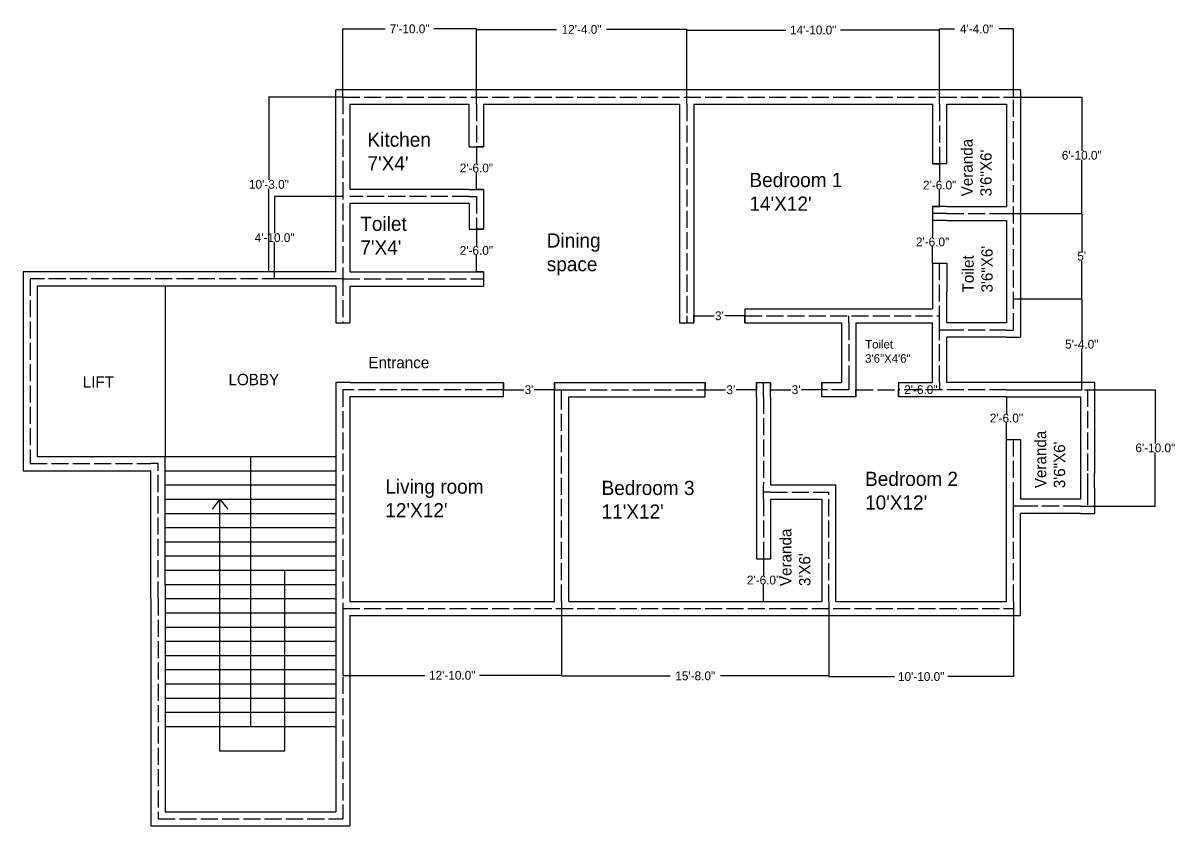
# Model space of a CAD drawing. Header units: inches. Extents: x -945 to 1369, y -99 to 710.
# Drawn here: x -945 to -133, y 145 to 710 of the extents above; entities that cross this region are included whole.
import ezdxf

# ---------------------------------------------------------------- set-up
doc = ezdxf.new("R2010")
doc.units = ezdxf.units.IN
doc.header["$MEASUREMENT"] = 0
doc.linetypes.add('ACAD_ISO02W100', pattern=[15, 12, -3])
doc.dimstyles.get("Standard").update_dxf_attribs({"dimtxt": 6.2, "dimasz": 0.18, "dimexe": 0.18, "dimexo": 0.0625, "dimgap": 0.09, "dimtad": 0, "dimtih": 1, "dimtoh": 1, "dimdec": 1, "dimzin": 0, "dimdsep": 46, "dimlunit": 3, "dimtxsty": 'Standard', "dimcen": 0.09, "dimadec": 0, "dimazin": 0, "dimtfac": 1, "dimtdec": 1, "dimtofl": 0, "dimtmove": 0, "dimatfit": 3, "dimfxl": 1, "dimtolj": 1, "dimtzin": 0, "dimarcsym": 0})

# ---------------------------------------------------------------- blocks, each defined once
blk = doc.blocks.new('*D98')
at = {"color": 0, "lineweight": -2}
for p, q in [((-719.97, 658.43), (-719.97, 706.54)), ((-625.97, 658.43), (-625.97, 706.54)), ((-719.79, 706.36), (-690.11, 706.36)), ((-626.15, 706.36), (-655.83, 706.36))]:
    blk.add_line(p, q, dxfattribs=at)
at = {"color": 0}
for points in [[(-719.79, 706.39), (-719.79, 706.33), (-719.97, 706.36)], [(-626.15, 706.39), (-626.15, 706.33), (-625.97, 706.36)]]:
    blk.add_solid(points, dxfattribs=at)
at = {"layer": 'Defpoints', "color": 0}
for p in [(-625.97, 706.36), (-719.97, 658.37), (-625.97, 658.37)]:
    blk.add_point(p, dxfattribs=at)
at = {"color": 0, "insert": (-672.97, 706.36), "char_height": 6.2, "attachment_point": 5}
blk.add_mtext('\\A1;7\'-10.0"', dxfattribs=at)
blk = doc.blocks.new('*D99')
at = {"color": 0, "lineweight": -2}
for p, q in [((-625.97, 658.43), (-625.97, 706.12)), ((-625.79, 705.94), (-569.62, 705.94)), ((-478.15, 705.94), (-534.31, 705.94)), ((-477.97, 658.43), (-477.97, 706.12))]:
    blk.add_line(p, q, dxfattribs=at)
at = {"color": 0}
for points in [[(-625.79, 705.97), (-625.79, 705.91), (-625.97, 705.94)], [(-478.15, 705.97), (-478.15, 705.91), (-477.97, 705.94)]]:
    blk.add_solid(points, dxfattribs=at)
at = {"layer": 'Defpoints', "color": 0}
for p in [(-477.97, 705.94), (-625.97, 658.37), (-477.97, 658.37)]:
    blk.add_point(p, dxfattribs=at)
at = {"color": 0, "insert": (-551.97, 705.94), "char_height": 6.2, "attachment_point": 5}
blk.add_mtext('\\A1;12\'-4.0"', dxfattribs=at)
blk = doc.blocks.new('*D100')
at = {"color": 0, "lineweight": -2}
for p, q in [((-477.97, 658.43), (-477.97, 705.68)), ((-477.79, 705.5), (-408.17, 705.5)), ((-300.15, 705.5), (-369.76, 705.5)), ((-299.97, 658.43), (-299.97, 705.68))]:
    blk.add_line(p, q, dxfattribs=at)
at = {"color": 0}
for points in [[(-477.79, 705.53), (-477.79, 705.47), (-477.97, 705.5)], [(-300.15, 705.53), (-300.15, 705.47), (-299.97, 705.5)]]:
    blk.add_solid(points, dxfattribs=at)
at = {"layer": 'Defpoints', "color": 0}
for p in [(-299.97, 705.5), (-477.97, 658.37), (-299.97, 658.37)]:
    blk.add_point(p, dxfattribs=at)
at = {"color": 0, "insert": (-388.97, 705.5), "char_height": 6.2, "attachment_point": 5}
blk.add_mtext('\\A1;14\'-10.0"', dxfattribs=at)
blk = doc.blocks.new('*D101')
at = {"color": 0, "lineweight": -2}
for p, q in [((-299.97, 658.43), (-299.97, 706.46)), ((-247.97, 658.43), (-247.97, 706.46)), ((-299.79, 706.28), (-289.56, 706.28)), ((-248.15, 706.28), (-258.38, 706.28))]:
    blk.add_line(p, q, dxfattribs=at)
at = {"color": 0}
for points in [[(-299.79, 706.31), (-299.79, 706.25), (-299.97, 706.28)], [(-248.15, 706.31), (-248.15, 706.25), (-247.97, 706.28)]]:
    blk.add_solid(points, dxfattribs=at)
at = {"layer": 'Defpoints', "color": 0}
for p in [(-247.97, 706.28), (-299.97, 658.37), (-247.97, 658.37)]:
    blk.add_point(p, dxfattribs=at)
at = {"color": 0, "insert": (-273.97, 706.28), "char_height": 6.2, "attachment_point": 5}
blk.add_mtext('\\A1;4\'-4.0"', dxfattribs=at)
blk = doc.blocks.new('*D102')
at = {"color": 0, "lineweight": -2}
for p, q in [((-247.91, 658.37), (-199.81, 658.37)), ((-199.99, 658.19), (-199.99, 620.56)), ((-199.99, 576.55), (-199.99, 614.18)), ((-247.91, 576.37), (-199.81, 576.37))]:
    blk.add_line(p, q, dxfattribs=at)
at = {"color": 0}
for points in [[(-200.02, 658.19), (-199.96, 658.19), (-199.99, 658.37)], [(-200.02, 576.55), (-199.96, 576.55), (-199.99, 576.37)]]:
    blk.add_solid(points, dxfattribs=at)
at = {"layer": 'Defpoints', "color": 0}
for p in [(-247.97, 658.37), (-247.97, 576.37), (-199.99, 576.37)]:
    blk.add_point(p, dxfattribs=at)
at = {"color": 0, "insert": (-199.99, 617.37), "char_height": 6.2, "attachment_point": 5}
blk.add_mtext('\\A1;6\'-10.0"', dxfattribs=at)
blk = doc.blocks.new('*D103')
at = {"color": 0, "lineweight": -2}
for p, q in [((-247.91, 576.37), (-199.84, 576.37)), ((-200.02, 576.19), (-200.02, 549.56)), ((-200.02, 516.55), (-200.02, 543.18)), ((-247.91, 516.37), (-199.84, 516.37))]:
    blk.add_line(p, q, dxfattribs=at)
at = {"color": 0}
for points in [[(-200.05, 576.19), (-199.99, 576.19), (-200.02, 576.37)], [(-200.05, 516.55), (-199.99, 516.55), (-200.02, 516.37)]]:
    blk.add_solid(points, dxfattribs=at)
at = {"layer": 'Defpoints', "color": 0}
for p in [(-247.97, 576.37), (-247.97, 516.37), (-200.02, 516.37)]:
    blk.add_point(p, dxfattribs=at)
at = {"color": 0, "insert": (-200.02, 546.37), "char_height": 6.2, "attachment_point": 5}
blk.add_mtext("\\A1;5'", dxfattribs=at)
blk = doc.blocks.new('*D104')
at = {"color": 0, "lineweight": -2}
for p, q in [((-247.91, 516.37), (-199.79, 516.37)), ((-199.97, 516.19), (-199.97, 487.56)), ((-199.97, 452.55), (-199.97, 481.18)), ((-247.91, 452.37), (-199.79, 452.37))]:
    blk.add_line(p, q, dxfattribs=at)
at = {"color": 0}
for points in [[(-200, 516.19), (-199.94, 516.19), (-199.97, 516.37)], [(-200, 452.55), (-199.94, 452.55), (-199.97, 452.37)]]:
    blk.add_solid(points, dxfattribs=at)
at = {"layer": 'Defpoints', "color": 0}
for p in [(-247.97, 516.37), (-247.97, 452.37), (-199.97, 452.37)]:
    blk.add_point(p, dxfattribs=at)
at = {"color": 0, "insert": (-199.97, 484.37), "char_height": 6.2, "attachment_point": 5}
blk.add_mtext('\\A1;5\'-4.0"', dxfattribs=at)
blk = doc.blocks.new('*D105')
at = {"color": 0, "lineweight": -2}
for p, q in [((-377.97, 298.3), (-377.97, 250.28)), ((-247.97, 298.3), (-247.97, 250.28)), ((-377.79, 250.46), (-331.66, 250.46)), ((-248.15, 250.46), (-294.28, 250.46))]:
    blk.add_line(p, q, dxfattribs=at)
at = {"color": 0}
for points in [[(-377.79, 250.49), (-377.79, 250.43), (-377.97, 250.46)], [(-248.15, 250.49), (-248.15, 250.43), (-247.97, 250.46)]]:
    blk.add_solid(points, dxfattribs=at)
at = {"layer": 'Defpoints', "color": 0}
for p in [(-377.97, 298.37), (-247.97, 298.37), (-377.97, 250.46)]:
    blk.add_point(p, dxfattribs=at)
at = {"color": 0, "insert": (-312.97, 250.46), "char_height": 6.2, "attachment_point": 5}
blk.add_mtext('\\A1;10\'-10.0"', dxfattribs=at)
blk = doc.blocks.new('*D106')
at = {"color": 0, "lineweight": -2}
for p, q in [((-565.97, 298.3), (-565.97, 250.78)), ((-377.97, 298.31), (-377.97, 250.78)), ((-565.79, 250.96), (-489.62, 250.96)), ((-378.15, 250.96), (-454.31, 250.96))]:
    blk.add_line(p, q, dxfattribs=at)
at = {"color": 0}
for points in [[(-565.79, 250.99), (-565.79, 250.93), (-565.97, 250.96)], [(-378.15, 250.99), (-378.15, 250.93), (-377.97, 250.96)]]:
    blk.add_solid(points, dxfattribs=at)
at = {"layer": 'Defpoints', "color": 0}
for p in [(-565.97, 298.37), (-377.97, 298.37), (-565.97, 250.96)]:
    blk.add_point(p, dxfattribs=at)
at = {"color": 0, "insert": (-471.97, 250.96), "char_height": 6.2, "attachment_point": 5}
blk.add_mtext('\\A1;15\'-8.0"', dxfattribs=at)
blk = doc.blocks.new('*D107')
at = {"color": 0, "lineweight": -2}
for p, q in [((-719.97, 298.3), (-719.97, 251.14)), ((-565.97, 298.3), (-565.97, 251.14)), ((-719.79, 251.32), (-662.17, 251.32)), ((-566.15, 251.32), (-623.76, 251.32))]:
    blk.add_line(p, q, dxfattribs=at)
at = {"color": 0}
for points in [[(-719.79, 251.35), (-719.79, 251.29), (-719.97, 251.32)], [(-566.15, 251.35), (-566.15, 251.29), (-565.97, 251.32)]]:
    blk.add_solid(points, dxfattribs=at)
at = {"layer": 'Defpoints', "color": 0}
for p in [(-719.97, 298.37), (-565.97, 298.37), (-719.97, 251.32)]:
    blk.add_point(p, dxfattribs=at)
at = {"color": 0, "insert": (-642.97, 251.32), "char_height": 6.2, "attachment_point": 5}
blk.add_mtext('\\A1;12\'-10.0"', dxfattribs=at)
blk = doc.blocks.new('*D108')
at = {"color": 0, "lineweight": -2}
for p, q in [((-606.97, 457.3), (-606.97, 452.19)), ((-570.97, 457.3), (-570.97, 452.19)), ((-606.79, 452.37), (-592.67, 452.37)), ((-571.15, 452.37), (-585.26, 452.37))]:
    blk.add_line(p, q, dxfattribs=at)
at = {"color": 0}
for points in [[(-606.79, 452.4), (-606.79, 452.34), (-606.97, 452.37)], [(-571.15, 452.4), (-571.15, 452.34), (-570.97, 452.37)]]:
    blk.add_solid(points, dxfattribs=at)
at = {"layer": 'Defpoints', "color": 0}
for p in [(-606.97, 457.37), (-570.97, 457.37), (-570.97, 452.37)]:
    blk.add_point(p, dxfattribs=at)
at = {"color": 0, "insert": (-588.97, 452.37), "char_height": 6.2, "attachment_point": 5}
blk.add_mtext("\\A1;3'", dxfattribs=at)
blk = doc.blocks.new('*D109')
at = {"color": 0, "lineweight": -2}
for p, q in [((-464.97, 457.3), (-464.97, 452.11)), ((-428.97, 457.3), (-428.97, 452.11)), ((-464.79, 452.29), (-450.67, 452.29)), ((-429.15, 452.29), (-443.26, 452.29))]:
    blk.add_line(p, q, dxfattribs=at)
at = {"color": 0}
for points in [[(-464.79, 452.32), (-464.79, 452.26), (-464.97, 452.29)], [(-429.15, 452.32), (-429.15, 452.26), (-428.97, 452.29)]]:
    blk.add_solid(points, dxfattribs=at)
at = {"layer": 'Defpoints', "color": 0}
for p in [(-464.97, 457.37), (-428.97, 457.37), (-428.97, 452.29)]:
    blk.add_point(p, dxfattribs=at)
at = {"color": 0, "insert": (-446.97, 452.29), "char_height": 6.2, "attachment_point": 5}
blk.add_mtext("\\A1;3'", dxfattribs=at)
blk = doc.blocks.new('*D110')
at = {"color": 0, "lineweight": -2}
for p, q in [((-418.97, 457.3), (-418.97, 452.19)), ((-382.97, 457.3), (-382.97, 452.19)), ((-418.79, 452.37), (-404.67, 452.37)), ((-383.15, 452.37), (-397.26, 452.37))]:
    blk.add_line(p, q, dxfattribs=at)
at = {"color": 0}
for points in [[(-418.79, 452.4), (-418.79, 452.34), (-418.97, 452.37)], [(-383.15, 452.4), (-383.15, 452.34), (-382.97, 452.37)]]:
    blk.add_solid(points, dxfattribs=at)
at = {"layer": 'Defpoints', "color": 0}
for p in [(-418.97, 457.37), (-382.97, 457.37), (-382.97, 452.37)]:
    blk.add_point(p, dxfattribs=at)
at = {"color": 0, "insert": (-400.97, 452.37), "char_height": 6.2, "attachment_point": 5}
blk.add_mtext("\\A1;3'", dxfattribs=at)
blk = doc.blocks.new('*D111')
at = {"color": 0, "lineweight": -2}
for p, q in [((-428.91, 333.37), (-423.72, 333.37)), ((-423.9, 333.19), (-423.9, 321.56)), ((-423.9, 303.55), (-423.9, 315.18)), ((-428.91, 303.37), (-423.72, 303.37))]:
    blk.add_line(p, q, dxfattribs=at)
at = {"color": 0}
for points in [[(-423.93, 333.19), (-423.87, 333.19), (-423.9, 333.37)], [(-423.93, 303.55), (-423.87, 303.55), (-423.9, 303.37)]]:
    blk.add_solid(points, dxfattribs=at)
at = {"layer": 'Defpoints', "color": 0}
for p in [(-428.97, 333.37), (-428.97, 303.37), (-423.9, 303.37)]:
    blk.add_point(p, dxfattribs=at)
at = {"color": 0, "insert": (-423.9, 318.37), "char_height": 6.2, "attachment_point": 5}
blk.add_mtext('\\A1;2\'-6.0"', dxfattribs=at)
blk = doc.blocks.new('*D112')
at = {"color": 0, "lineweight": -2}
for p, q in [((-472.97, 499.43), (-472.97, 504.55)), ((-472.79, 504.37), (-458.67, 504.37)), ((-437.15, 504.37), (-451.26, 504.37)), ((-436.97, 499.43), (-436.97, 504.55))]:
    blk.add_line(p, q, dxfattribs=at)
at = {"color": 0}
for points in [[(-472.79, 504.4), (-472.79, 504.34), (-472.97, 504.37)], [(-437.15, 504.4), (-437.15, 504.34), (-436.97, 504.37)]]:
    blk.add_solid(points, dxfattribs=at)
at = {"layer": 'Defpoints', "color": 0}
for p in [(-436.97, 504.37), (-472.97, 499.37), (-436.97, 499.37)]:
    blk.add_point(p, dxfattribs=at)
at = {"color": 0, "insert": (-454.97, 504.37), "char_height": 6.2, "attachment_point": 5}
blk.add_mtext("\\A1;3'", dxfattribs=at)
blk = doc.blocks.new('*D113')
at = {"color": 0, "lineweight": -2}
for p, q in [((-304.91, 611.37), (-299.79, 611.37)), ((-299.97, 611.19), (-299.97, 599.56)), ((-299.97, 581.55), (-299.97, 593.18)), ((-304.91, 581.37), (-299.79, 581.37))]:
    blk.add_line(p, q, dxfattribs=at)
at = {"color": 0}
for points in [[(-300, 611.19), (-299.94, 611.19), (-299.97, 611.37)], [(-300, 581.55), (-299.94, 581.55), (-299.97, 581.37)]]:
    blk.add_solid(points, dxfattribs=at)
at = {"layer": 'Defpoints', "color": 0}
for p in [(-304.97, 611.37), (-299.97, 611.37), (-304.97, 581.37)]:
    blk.add_point(p, dxfattribs=at)
at = {"color": 0, "insert": (-299.97, 596.37), "char_height": 6.2, "attachment_point": 5}
blk.add_mtext('\\A1;2\'-6.0"', dxfattribs=at)
blk = doc.blocks.new('*D114')
at = {"color": 0, "lineweight": -2}
for p, q in [((-621.03, 623.37), (-626.15, 623.37)), ((-625.97, 623.19), (-625.97, 611.56)), ((-625.97, 593.55), (-625.97, 605.18)), ((-621.03, 593.37), (-626.15, 593.37))]:
    blk.add_line(p, q, dxfattribs=at)
at = {"color": 0}
for points in [[(-626, 623.19), (-625.94, 623.19), (-625.97, 623.37)], [(-626, 593.55), (-625.94, 593.55), (-625.97, 593.37)]]:
    blk.add_solid(points, dxfattribs=at)
at = {"layer": 'Defpoints', "color": 0}
for p in [(-625.97, 623.37), (-620.97, 623.37), (-620.97, 593.37)]:
    blk.add_point(p, dxfattribs=at)
at = {"color": 0, "insert": (-625.97, 608.37), "char_height": 6.2, "attachment_point": 5}
blk.add_mtext('\\A1;2\'-6.0"', dxfattribs=at)
blk = doc.blocks.new('*D115')
at = {"color": 0, "lineweight": -2}
for p, q in [((-621.03, 565.37), (-626.15, 565.37)), ((-625.97, 565.19), (-625.97, 553.56)), ((-625.97, 535.55), (-625.97, 547.18)), ((-621.03, 535.37), (-626.15, 535.37))]:
    blk.add_line(p, q, dxfattribs=at)
at = {"color": 0}
for points in [[(-626, 565.19), (-625.94, 565.19), (-625.97, 565.37)], [(-626, 535.55), (-625.94, 535.55), (-625.97, 535.37)]]:
    blk.add_solid(points, dxfattribs=at)
at = {"layer": 'Defpoints', "color": 0}
for p in [(-625.97, 565.37), (-620.97, 565.37), (-620.97, 535.37)]:
    blk.add_point(p, dxfattribs=at)
at = {"color": 0, "insert": (-625.97, 550.37), "char_height": 6.2, "attachment_point": 5}
blk.add_mtext('\\A1;2\'-6.0"', dxfattribs=at)
blk = doc.blocks.new('*D116')
at = {"color": 0, "linetype": 'ACAD_ISO02W100', "lineweight": -2}
for p, q in [((-305.03, 571.37), (-305.15, 571.37)), ((-304.97, 571.19), (-304.97, 559.56)), ((-304.97, 541.55), (-304.97, 553.18)), ((-305.03, 541.37), (-305.15, 541.37))]:
    blk.add_line(p, q, dxfattribs=at)
at = {"color": 0, "linetype": 'ACAD_ISO02W100'}
for points in [[(-305, 571.19), (-304.94, 571.19), (-304.97, 571.37)], [(-305, 541.55), (-304.94, 541.55), (-304.97, 541.37)]]:
    blk.add_solid(points, dxfattribs=at)
at = {"layer": 'Defpoints', "color": 0, "linetype": 'ACAD_ISO02W100'}
for p in [(-304.97, 571.37), (-304.97, 571.37), (-304.97, 541.37)]:
    blk.add_point(p, dxfattribs=at)
at = {"color": 0, "linetype": 'ACAD_ISO02W100', "insert": (-304.97, 556.37), "char_height": 6.2, "attachment_point": 5}
blk.add_mtext('\\A1;2\'-6.0"', dxfattribs=at)
blk = doc.blocks.new('*D117')
at = {"color": 0, "linetype": 'ACAD_ISO02W100', "lineweight": -2}
for p, q in [((-358.97, 447.43), (-358.97, 452.55)), ((-358.79, 452.37), (-329.15, 452.37)), ((-328.97, 447.43), (-328.97, 452.55)), ((-328.97, 452.37), (-328.79, 452.37))]:
    blk.add_line(p, q, dxfattribs=at)
at = {"color": 0, "linetype": 'ACAD_ISO02W100'}
for points in [[(-358.79, 452.4), (-358.79, 452.34), (-358.97, 452.37)], [(-329.15, 452.4), (-329.15, 452.34), (-328.97, 452.37)]]:
    blk.add_solid(points, dxfattribs=at)
at = {"layer": 'Defpoints', "color": 0, "linetype": 'ACAD_ISO02W100'}
for p in [(-358.97, 447.37), (-328.97, 452.37), (-328.97, 447.37)]:
    blk.add_point(p, dxfattribs=at)
at = {"color": 0, "linetype": 'ACAD_ISO02W100', "insert": (-313.2, 452.37), "char_height": 6.2, "attachment_point": 5}
blk.add_mtext('\\A1;2\'-6.0"', dxfattribs=at)
blk = doc.blocks.new('*D118')
at = {"color": 0, "lineweight": -2}
for p, q in [((-253.03, 447.37), (-253.15, 447.37)), ((-252.97, 447.19), (-252.97, 435.56)), ((-252.97, 417.55), (-252.97, 429.18)), ((-253.03, 417.37), (-253.15, 417.37))]:
    blk.add_line(p, q, dxfattribs=at)
at = {"color": 0}
for points in [[(-253, 447.19), (-252.94, 447.19), (-252.97, 447.37)], [(-253, 417.55), (-252.94, 417.55), (-252.97, 417.37)]]:
    blk.add_solid(points, dxfattribs=at)
at = {"layer": 'Defpoints', "color": 0}
for p in [(-252.97, 447.37), (-252.97, 447.37), (-252.97, 417.37)]:
    blk.add_point(p, dxfattribs=at)
at = {"color": 0, "insert": (-252.97, 432.37), "char_height": 6.2, "attachment_point": 5}
blk.add_mtext('\\A1;2\'-6.0"', dxfattribs=at)
blk = doc.blocks.new('*D119')
at = {"color": 0, "lineweight": -2}
for p, q in [((-195.91, 452.37), (-148.04, 452.37)), ((-148.22, 452.19), (-148.22, 414.56)), ((-148.22, 370.55), (-148.22, 408.18)), ((-195.91, 370.37), (-148.04, 370.37))]:
    blk.add_line(p, q, dxfattribs=at)
at = {"color": 0}
for points in [[(-148.25, 452.19), (-148.19, 452.19), (-148.22, 452.37)], [(-148.25, 370.55), (-148.19, 370.55), (-148.22, 370.37)]]:
    blk.add_solid(points, dxfattribs=at)
at = {"layer": 'Defpoints', "color": 0}
for p in [(-195.97, 452.37), (-195.97, 370.37), (-148.22, 370.37)]:
    blk.add_point(p, dxfattribs=at)
at = {"color": 0, "insert": (-148.22, 411.37), "char_height": 6.2, "attachment_point": 5}
blk.add_mtext('\\A1;6\'-10.0"', dxfattribs=at)
blk = doc.blocks.new('*D120')
at = {"color": 0, "lineweight": -2}
for p, q in [((-720.03, 658.37), (-772.16, 658.37)), ((-771.98, 658.19), (-771.98, 600.06)), ((-771.98, 535.55), (-771.98, 593.68)), ((-725.03, 535.37), (-772.16, 535.37))]:
    blk.add_line(p, q, dxfattribs=at)
at = {"color": 0}
for points in [[(-772.01, 658.19), (-771.95, 658.19), (-771.98, 658.37)], [(-772.01, 535.55), (-771.95, 535.55), (-771.98, 535.37)]]:
    blk.add_solid(points, dxfattribs=at)
at = {"layer": 'Defpoints', "color": 0}
for p in [(-719.97, 658.37), (-771.98, 535.37), (-724.97, 535.37)]:
    blk.add_point(p, dxfattribs=at)
at = {"color": 0, "insert": (-771.98, 596.87), "char_height": 6.2, "attachment_point": 5}
blk.add_mtext('\\A1;10\'-3.0"', dxfattribs=at)
blk = doc.blocks.new('*D121')
at = {"color": 0, "lineweight": -2}
for p, q in [((-720.03, 588.37), (-768.15, 588.37)), ((-767.97, 588.19), (-767.97, 562.56)), ((-767.97, 530.55), (-767.97, 556.18)), ((-720.03, 530.37), (-768.15, 530.37))]:
    blk.add_line(p, q, dxfattribs=at)
at = {"color": 0}
for points in [[(-768, 588.19), (-767.94, 588.19), (-767.97, 588.37)], [(-768, 530.55), (-767.94, 530.55), (-767.97, 530.37)]]:
    blk.add_solid(points, dxfattribs=at)
at = {"layer": 'Defpoints', "color": 0}
for p in [(-719.97, 588.37), (-767.97, 530.37), (-719.97, 530.37)]:
    blk.add_point(p, dxfattribs=at)
at = {"color": 0, "insert": (-767.97, 559.37), "char_height": 6.2, "attachment_point": 5}
blk.add_mtext('\\A1;4\'-10.0"', dxfattribs=at)

msp = doc.modelspace()

# ---------------------------------------------------------------- linework, layer by layer
for p, q in [((-714.97, 663.37), (-724.97, 663.37)), ((-724.97, 535.37), (-724.97, 663.37)), ((-242.97, 663.37), (-714.97, 663.37)), ((-625.97, 653.37), (-625.97, 658.37)), ((-242.97, 663.37), (-242.97, 499.37)), ((-714.97, 653.37), (-630.97, 653.37)), ((-714.97, 653.37), (-714.97, 593.37)), ((-630.97, 623.37), (-630.97, 653.37)), ((-620.97, 653.37), (-482.97, 653.37)), ((-620.97, 653.37), (-620.97, 623.37)), ((-482.97, 653.37), (-482.97, 499.37)), ((-472.97, 653.37), (-472.97, 509.37)), ((-472.97, 653.37), (-304.97, 653.37)), ((-304.97, 653.37), (-304.97, 611.37)), ((-294.97, 611.37), (-294.97, 653.37)), ((-294.97, 653.37), (-252.97, 653.37)), ((-252.97, 653.37), (-252.97, 581.37)), ((-630.97, 623.37), (-620.97, 623.37)), ((-294.97, 611.37), (-304.97, 611.37)), ((-630.97, 593.37), (-714.97, 593.37)), ((-630.97, 593.37), (-620.97, 593.37)), ((-620.97, 593.37), (-620.97, 565.37)), ((-630.97, 583.37), (-714.97, 583.37)), ((-714.97, 583.37), (-714.97, 535.37)), ((-630.97, 583.37), (-630.97, 565.37)), ((-304.97, 581.37), (-304.97, 571.37)), ((-294.97, 581.37), (-304.97, 581.37)), ((-294.97, 581.37), (-252.97, 581.37)), ((-294.97, 571.37), (-304.97, 571.37)), ((-294.97, 576.37), (-299.97, 576.37)), ((-294.97, 571.37), (-252.97, 571.37)), ((-252.97, 576.37), (-247.97, 576.37)), ((-252.97, 571.37), (-252.97, 499.37)), ((-630.97, 565.37), (-620.97, 565.37)), ((-304.97, 541.37), (-304.97, 521.37)), ((-304.97, 541.37), (-294.97, 541.37)), ((-294.97, 541.37), (-294.97, 521.37)), ((-844.97, 535.37), (-944.97, 535.37)), ((-944.97, 535.37), (-944.97, 395.37)), ((-724.97, 535.37), (-844.97, 535.37)), ((-714.97, 535.37), (-630.97, 535.37)), ((-630.97, 535.37), (-620.97, 535.37)), ((-620.97, 535.37), (-620.97, 525.37)), ((-844.97, 525.37), (-934.97, 525.37)), ((-934.97, 525.37), (-934.97, 405.37)), ((-724.97, 525.37), (-844.97, 525.37)), ((-844.97, 525.37), (-844.97, 405.37)), ((-724.97, 525.37), (-724.97, 499.37)), ((-714.97, 525.37), (-620.97, 525.37)), ((-714.97, 525.37), (-714.97, 499.37)), ((-304.97, 521.37), (-304.97, 509.37)), ((-294.97, 511.37), (-294.97, 521.37)), ((-477.97, 504.37), (-477.97, 499.37)), ((-472.97, 509.37), (-472.97, 499.37)), ((-436.97, 509.37), (-304.97, 509.37)), ((-436.97, 509.37), (-436.97, 499.37)), ((-363.97, 499.37), (-363.97, 504.37)), ((-294.97, 499.37), (-294.97, 511.37)), ((-724.97, 499.37), (-714.97, 499.37)), ((-482.97, 499.37), (-472.97, 499.37)), ((-436.97, 499.37), (-368.97, 499.37)), ((-368.97, 499.37), (-368.97, 457.37)), ((-358.97, 499.37), (-304.97, 499.37)), ((-358.97, 499.37), (-358.97, 457.37)), ((-304.97, 457.37), (-304.97, 499.37)), ((-252.97, 499.37), (-294.97, 499.37)), ((-242.97, 499.37), (-242.97, 489.37)), ((-294.97, 457.37), (-294.97, 489.37)), ((-252.97, 489.37), (-294.97, 489.37)), ((-252.97, 489.37), (-242.97, 489.37)), ((-724.97, 457.37), (-724.97, 325.37)), ((-714.97, 457.37), (-724.97, 457.37)), ((-714.97, 457.37), (-606.97, 457.37)), ((-606.97, 447.37), (-606.97, 457.37)), ((-570.97, 457.37), (-464.97, 457.37)), ((-570.97, 447.37), (-570.97, 457.37)), ((-464.97, 447.37), (-464.97, 457.37)), ((-428.97, 457.37), (-418.97, 457.37)), ((-428.97, 447.37), (-428.97, 457.37)), ((-418.97, 447.37), (-418.97, 457.37)), ((-382.97, 457.37), (-368.97, 457.37)), ((-382.97, 447.37), (-382.97, 457.37)), ((-358.97, 457.37), (-358.97, 447.37)), ((-328.97, 457.37), (-304.97, 457.37)), ((-328.97, 457.37), (-328.97, 447.37)), ((-190.97, 457.37), (-294.97, 457.37)), ((-190.97, 457.37), (-190.97, 393.37)), ((-714.97, 447.37), (-714.97, 303.37)), ((-606.97, 447.37), (-714.97, 447.37)), ((-570.97, 303.37), (-570.97, 447.37)), ((-560.97, 303.37), (-560.97, 447.37)), ((-560.97, 447.37), (-464.97, 447.37)), ((-428.97, 447.37), (-428.97, 333.37)), ((-418.97, 447.37), (-418.97, 385.37)), ((-358.97, 447.37), (-382.97, 447.37)), ((-252.97, 447.37), (-328.97, 447.37)), ((-252.97, 447.37), (-242.97, 447.37)), ((-242.97, 447.37), (-200.97, 447.37)), ((-200.97, 447.37), (-200.97, 375.37)), ((-252.97, 375.37), (-252.97, 417.37)), ((-242.97, 417.37), (-242.97, 375.37)), ((-934.97, 405.37), (-854.97, 405.37)), ((-854.97, 405.37), (-844.97, 405.37)), ((-844.97, 405.37), (-724.97, 405.37)), ((-844.97, 315.37), (-844.97, 405.37)), ((-784.97, 405.37), (-784.97, 215.37)), ((-944.97, 395.37), (-854.97, 395.37)), ((-854.97, 305.37), (-854.97, 395.37)), ((-844.97, 395.37), (-724.97, 395.37)), ((-190.97, 383.37), (-190.97, 393.37)), ((-844.97, 385.37), (-724.97, 385.37)), ((-418.97, 385.37), (-382.97, 385.37)), ((-382.97, 385.37), (-372.97, 385.37)), ((-372.97, 303.37), (-372.97, 385.37)), ((-190.97, 383.37), (-190.97, 365.37)), ((-844.97, 375.37), (-724.97, 375.37)), ((-806.53, 375.37), (-812, 368.37)), ((-806.53, 335.37), (-806.53, 375.37)), ((-806.53, 375.37), (-800.99, 368.37)), ((-418.97, 375.37), (-418.97, 333.37)), ((-418.97, 375.37), (-382.97, 375.37)), ((-382.97, 380.37), (-377.97, 380.37)), ((-382.97, 375.37), (-382.97, 303.37)), ((-252.97, 365.37), (-252.97, 375.37)), ((-200.97, 375.37), (-242.97, 375.37)), ((-844.97, 365.37), (-724.97, 365.37)), ((-252.97, 353.37), (-252.97, 365.37)), ((-200.97, 365.37), (-242.97, 365.37)), ((-242.97, 293.37), (-242.97, 365.37)), ((-200.97, 365.37), (-190.97, 365.37)), ((-844.97, 355.37), (-724.97, 355.37)), ((-252.97, 303.37), (-252.97, 353.37)), ((-844.97, 345.37), (-724.97, 345.37)), ((-844.97, 335.37), (-724.97, 335.37)), ((-806.53, 198.01), (-806.53, 335.37)), ((-428.97, 333.37), (-418.97, 333.37)), ((-844.97, 325.37), (-724.97, 325.37)), ((-761.05, 325.37), (-761.05, 198.01)), ((-724.97, 325.37), (-724.97, 315.37)), ((-844.97, 315.37), (-724.97, 315.37)), ((-844.97, 315.37), (-844.97, 215.37)), ((-724.97, 315.37), (-724.97, 293.37)), ((-854.97, 305.37), (-854.97, 155.37)), ((-844.97, 305.37), (-724.97, 305.37)), ((-714.97, 303.37), (-570.97, 303.37)), ((-565.97, 303.37), (-565.97, 298.37)), ((-560.97, 303.37), (-428.97, 303.37)), ((-428.97, 303.37), (-418.97, 303.37)), ((-418.97, 303.37), (-382.97, 303.37)), ((-418.97, 303.37), (-382.97, 303.37)), ((-372.97, 303.37), (-252.97, 303.37)), ((-844.97, 295.37), (-724.97, 295.37)), ((-724.97, 295.37), (-724.97, 155.37)), ((-714.97, 293.37), (-242.97, 293.37)), ((-714.97, 293.37), (-714.97, 155.37)), ((-844.97, 285.37), (-724.97, 285.37)), ((-844.97, 275.37), (-724.97, 275.37)), ((-844.97, 265.37), (-724.97, 265.37)), ((-844.97, 255.37), (-724.97, 255.37)), ((-844.97, 245.37), (-724.97, 245.37)), ((-844.97, 235.37), (-724.97, 235.37)), ((-844.97, 225.37), (-724.97, 225.37)), ((-844.97, 215.37), (-724.97, 215.37)), ((-844.97, 215.37), (-844.97, 155.37)), ((-761.05, 198.01), (-806.53, 198.01)), ((-854.97, 155.37), (-854.97, 145.37)), ((-844.97, 155.37), (-724.97, 155.37)), ((-714.97, 155.37), (-714.97, 145.37)), ((-854.97, 145.37), (-714.97, 145.37))]:
    msp.add_line(p, q)
at = {"linetype": 'ACAD_ISO02W100'}
for p, q in [((-719.97, 658.37), (-719.97, 530.37)), ((-719.97, 658.37), (-247.97, 658.37)), ((-477.97, 653.37), (-477.97, 658.37)), ((-299.97, 653.37), (-299.97, 658.37)), ((-247.97, 494.37), (-247.97, 658.37)), ((-625.97, 653.37), (-625.97, 623.37)), ((-477.97, 653.37), (-477.97, 504.37)), ((-299.97, 653.37), (-299.97, 611.37)), ((-630.97, 588.37), (-714.97, 588.37)), ((-630.97, 588.37), (-625.97, 588.37)), ((-625.97, 588.37), (-625.97, 565.37)), ((-299.97, 576.37), (-304.97, 576.37)), ((-294.97, 576.37), (-252.97, 576.37)), ((-299.97, 499.37), (-299.97, 541.37)), ((-939.97, 530.37), (-939.97, 400.37)), ((-719.97, 530.37), (-939.97, 530.37)), ((-719.97, 530.37), (-625.97, 530.37)), ((-719.97, 530.37), (-719.97, 499.37)), ((-625.97, 530.37), (-620.97, 530.37)), ((-436.97, 504.37), (-299.97, 504.37)), ((-363.97, 499.37), (-363.97, 457.37)), ((-299.97, 457.37), (-299.97, 499.37)), ((-294.97, 494.37), (-299.97, 494.37)), ((-252.97, 494.37), (-294.97, 494.37)), ((-252.97, 494.37), (-247.97, 494.37)), ((-423.97, 452.37), (-423.97, 457.37)), ((-363.97, 457.37), (-363.97, 452.37)), ((-299.97, 457.37), (-299.97, 452.37)), ((-719.97, 452.37), (-719.97, 298.37)), ((-714.97, 452.37), (-719.97, 452.37)), ((-606.97, 452.37), (-714.97, 452.37)), ((-570.97, 452.37), (-560.97, 452.37)), ((-565.97, 447.37), (-565.97, 452.37)), ((-565.97, 303.37), (-565.97, 447.37)), ((-560.97, 452.37), (-464.97, 452.37)), ((-423.97, 447.37), (-423.97, 452.37)), ((-423.97, 447.37), (-423.97, 385.37)), ((-363.97, 452.37), (-382.97, 452.37)), ((-252.97, 452.37), (-328.97, 452.37)), ((-252.97, 452.37), (-242.97, 452.37)), ((-242.97, 452.37), (-195.97, 452.37)), ((-195.97, 452.37), (-195.97, 393.37)), ((-252.97, 417.37), (-242.97, 417.37)), ((-247.97, 375.37), (-247.97, 417.37)), ((-939.97, 400.37), (-854.97, 400.37)), ((-849.97, 400.37), (-854.97, 400.37)), ((-849.97, 305.37), (-849.97, 400.37)), ((-195.97, 393.37), (-195.97, 383.37)), ((-423.97, 375.37), (-423.97, 385.37)), ((-195.97, 383.37), (-195.97, 370.37)), ((-418.97, 380.37), (-423.97, 380.37)), ((-423.97, 375.37), (-423.97, 333.37)), ((-418.97, 380.37), (-382.97, 380.37)), ((-377.97, 303.37), (-377.97, 380.37)), ((-247.97, 365.37), (-247.97, 375.37)), ((-242.97, 370.37), (-247.97, 370.37)), ((-200.97, 370.37), (-242.97, 370.37)), ((-200.97, 370.37), (-195.97, 370.37)), ((-247.97, 353.37), (-247.97, 365.37)), ((-247.97, 303.37), (-247.97, 353.37)), ((-849.97, 305.37), (-849.97, 150.37)), ((-377.97, 303.37), (-377.97, 298.37)), ((-247.97, 303.37), (-247.97, 298.37)), ((-719.97, 298.37), (-247.97, 298.37)), ((-719.97, 295.37), (-719.97, 150.37)), ((-849.97, 150.37), (-719.97, 150.37))]:
    msp.add_line(p, q, dxfattribs=at)

# ---------------------------------------------------------------- texts
at = {"attachment_point": 1}
for s, insert, char_height, width in [("Kitchen\\P7'X4'", (-702.6, 633.4), 10, 115.3167), ("Bedroom 1\\P14'X12'", (-433.85, 605.02), 10, 115.3167), ("Toilet\\P7'X4'", (-707.65, 574.17), 10, 115.3167), ('Dining\\Pspace', (-576.47, 562.46), 10, 164.0717), ('Toilet\\P3\'6"X4\'6"', (-352.39, 487.39), 6, 115.3167), ('Entrance', (-701.97, 475.51), 8, 115.3167), ('LOBBY', (-800.38, 463.52), 8, 115.3167), ('LIFT', (-902.99, 461.84), 8, 115.3167), ("Living room\\P12'X12'", (-690.07, 389.21), 10, 164.0717), ("Bedroom 2\\P10'X12'", (-352.46, 394.66), 10, 115.3167), ("Bedroom 3\\P11'X12'", (-537.88, 388.28), 10, 115.3167)]:
    msp.add_mtext(s, dxfattribs=dict(at, insert=insert, char_height=char_height, width=width))
at = {"char_height": 8, "width": 115.3167, "attachment_point": 1, "rotation": 90}
for s, insert in [('Veranda\\P3\'6"X6\'', (-284.72, 588.49)), ('Toilet\\P3\'6"X6\'', (-284, 520.82)), ('Veranda\\P3\'6"X6\'', (-232.98, 383.09)), ("Veranda\\P3'X6'", (-412.27, 314.18))]:
    msp.add_mtext(s, dxfattribs=dict(at, insert=insert))

# ---------------------------------------------------------------- dimensions: what is measured, and where the dimension line sits
for base, p1, p2, picture, middle in [((-625.97, 706.36), (-719.97, 658.37), (-625.97, 658.37), '*D98', (-672.97, 706.36)), ((-477.97, 705.94), (-625.97, 658.37), (-477.97, 658.37), '*D99', (-551.97, 705.94)), ((-299.97, 705.5), (-477.97, 658.37), (-299.97, 658.37), '*D100', (-388.97, 705.5)), ((-247.97, 706.28), (-299.97, 658.37), (-247.97, 658.37), '*D101', (-273.97, 706.28)), ((-436.97, 504.37), (-472.97, 499.37), (-436.97, 499.37), '*D112', (-454.97, 504.37)), ((-570.97, 452.37), (-606.97, 457.37), (-570.97, 457.37), '*D108', (-588.97, 452.37)), ((-428.97, 452.29), (-464.97, 457.37), (-428.97, 457.37), '*D109', (-446.97, 452.29)), ((-382.97, 452.37), (-418.97, 457.37), (-382.97, 457.37), '*D110', (-400.97, 452.37)), ((-719.97, 251.32), (-565.97, 298.37), (-719.97, 298.37), '*D107', (-642.97, 251.32)), ((-565.97, 250.96), (-377.97, 298.37), (-565.97, 298.37), '*D106', (-471.97, 250.96)), ((-377.97, 250.46), (-247.97, 298.37), (-377.97, 298.37), '*D105', (-312.97, 250.46))]:
    dim = msp.add_linear_dim(base=base, p1=p1, p2=p2, dimstyle='Standard')
    dim.commit()
    dim.dimension.update_dxf_attribs({"geometry": picture, "text_midpoint": middle})
for base, p1, p2, picture, middle in [((-771.98, 535.37), (-719.97, 658.37), (-724.97, 535.37), '*D120', (-771.98, 596.87)), ((-199.99, 576.37), (-247.97, 658.37), (-247.97, 576.37), '*D102', (-199.99, 617.37)), ((-625.97, 623.37), (-620.97, 593.37), (-620.97, 623.37), '*D114', (-625.97, 608.37)), ((-299.97, 611.37), (-304.97, 581.37), (-304.97, 611.37), '*D113', (-299.97, 596.37)), ((-767.97, 530.37), (-719.97, 588.37), (-719.97, 530.37), '*D121', (-767.97, 559.37)), ((-200.02, 516.37), (-247.97, 576.37), (-247.97, 516.37), '*D103', (-200.02, 546.37)), ((-625.97, 565.37), (-620.97, 535.37), (-620.97, 565.37), '*D115', (-625.97, 550.37)), ((-199.97, 452.37), (-247.97, 516.37), (-247.97, 452.37), '*D104', (-199.97, 484.37)), ((-252.97, 447.37), (-252.97, 417.37), (-252.97, 447.37), '*D118', (-252.97, 432.37)), ((-148.22, 370.37), (-195.97, 452.37), (-195.97, 370.37), '*D119', (-148.22, 411.37)), ((-423.9, 303.37), (-428.97, 333.37), (-428.97, 303.37), '*D111', (-423.9, 318.37))]:
    dim = msp.add_linear_dim(base=base, p1=p1, p2=p2, angle=90, dimstyle='Standard')
    dim.commit()
    dim.dimension.update_dxf_attribs({"geometry": picture, "text_midpoint": middle})
at = {"linetype": 'ACAD_ISO02W100'}
dim = msp.add_linear_dim(base=(-304.97, 571.37), p1=(-304.97, 541.37), p2=(-304.97, 571.37), angle=90, dimstyle='Standard', dxfattribs=at)
dim.commit()
dim.dimension.update_dxf_attribs({"geometry": '*D116', "text_midpoint": (-304.97, 556.37)})
dim = msp.add_linear_dim(base=(-328.97, 452.37), p1=(-358.97, 447.37), p2=(-328.97, 447.37), dimstyle='Standard', dxfattribs=at)
dim.commit()
dim.dimension.update_dxf_attribs({"geometry": '*D117', "text_midpoint": (-313.2, 452.37)})

doc.saveas('drawing.dxf')
